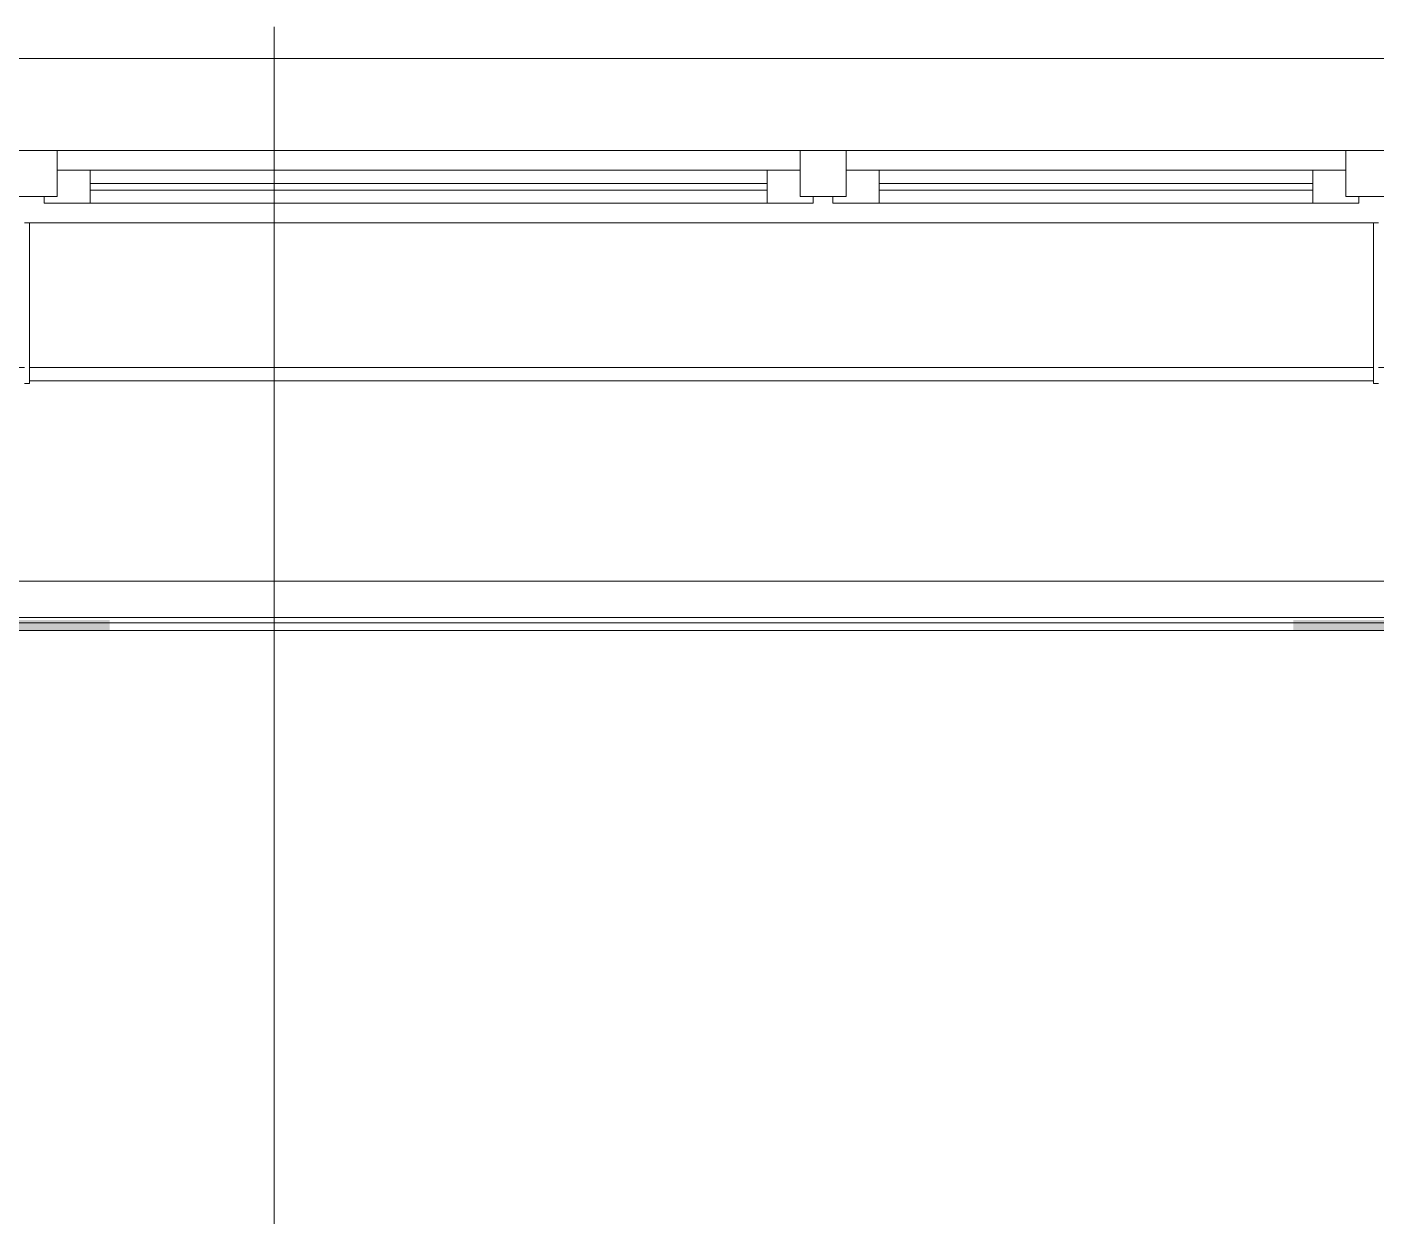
# Model space of a CAD drawing. Header units: millimetres. Extents: x -213547 to 415037, y -3642 to 106956.
# Drawn here: x 51849 to 53901, y 104776 to 106584 of the extents above; entities that cross this region are included whole.
import ezdxf

# ---------------------------------------------------------------- set-up
doc = ezdxf.new("R2010")
doc.units = ezdxf.units.MM
doc.layers.add('A-AREA-PATT-1', color=7, linetype='Continuous', lineweight=5, true_color=0xa5bae0, transparency=1)
for name, color, linetype, lineweight in [('A-GLAZ', 7, 'Continuous', 9), ('A-GLAZ-1', 7, 'Continuous', 5), ('A-WALL', 7, 'Continuous', 5), ('I-WALL', 7, 'Continuous', 5), ('Оси', 7, 'Continuous', 9)]:
    doc.layers.add(name, color=color, linetype=linetype, lineweight=lineweight)
doc.layers.add('A-WALL-FNSH-1', color=9, linetype='Continuous', lineweight=5, true_color=0x808080)

# ---------------------------------------------------------------- blocks, each defined once
blk = doc.blocks.new('120_Окно_СКБ_2Ст - 120_Окно_СКБ_2Ст 2100х2400 _мал створка справа_-19092174-Объем проектирования 1 этажа')
at = {"layer": 'A-GLAZ'}
for p, q in [((-1050, -75), (-1050, -5)), ((-1050, -5), (-980, -5)), ((-980, -5), (-980, -75)), ((150, -75), (150, -5)), ((150, -5), (220, -5)), ((220, -5), (220, -75)), ((980, -75), (980, -5)), ((980, -5), (1050, -5)), ((1050, -5), (1050, -75)), ((150, -35), (-980, -35)), ((-980, -35), (-980, -75)), ((-930, -85), (-930, -35)), ((100, -85), (100, -35)), ((150, -75), (150, -35)), ((980, -35), (220, -35)), ((220, -35), (220, -75)), ((270, -85), (270, -35)), ((930, -85), (930, -35)), ((980, -75), (980, -35)), ((-980, -75), (-1050, -75)), ((-980, -75), (-1000, -75)), ((-1000, -75), (-1000, -85)), ((220, -75), (150, -75)), ((170, -75), (150, -75)), ((170, -85), (170, -75)), ((220, -75), (200, -75)), ((200, -75), (200, -85)), ((1050, -75), (980, -75)), ((1000, -75), (980, -75)), ((1000, -85), (1000, -75)), ((-1000, -85), (170, -85)), ((170, -85), (-1000, -85)), ((200, -85), (1000, -85)), ((1000, -85), (200, -85))]:
    blk.add_line(p, q, dxfattribs=at)
at = {"layer": 'A-GLAZ-1'}
for p, q in [((1050, -5), (-1050, -5)), ((-930, -55), (100, -55)), ((270, -55), (930, -55)), ((-1050, -75), (-1000, -75)), ((100, -65), (-930, -65)), ((170, -75), (200, -75)), ((930, -65), (270, -65)), ((1000, -75), (1050, -75))]:
    blk.add_line(p, q, dxfattribs=at)
blk = doc.blocks.new('Зашивка приборов отопления7 - Зашивка приборов отопления-33277170-Объем проектирования 1 этажа')
at = {"layer": 'A-WALL'}
for p, q in [((51780, 26880), (51760, 26880)), ((53832, 26880), (51788, 26880)), ((53860, 26880), (53840, 26880)), ((51628, 26555), (54132, 26555)), ((54132, 26555), (51628, 26555)), ((51619.5, 26537.5), (51619.5, 26480)), ((51619.5, 26480), (54132, 26480))]:
    blk.add_line(p, q, dxfattribs=at)
blk = doc.blocks.new('1floor')
at = {"layer": 'A-AREA-PATT-1'}
h = blk.add_hatch(color=256, dxfattribs=at)
h.paths.add_polyline_path([(54210, 20744), (57906, 20745.9), (57906, 24726), (57326, 24728), (57326, 25550), (57322, 25548.3), (57322, 24722), (57902, 24722), (57902, 20748), (51628, 20748), (51628, 23742), (55878, 23742), (55878, 23998), (51628, 23997.9), (51628, 23994), (55874, 23992), (55872.7, 23746), (51624, 23746), (51626.3, 20744), (53573, 20744)])
h.paths.add_polyline_path([(54190, 22722), (54738, 22723.5), (54738, 23278), (54182, 23278), (54182, 22722), (54186, 22722)])
h.paths.add_polyline_path([(54729.9, 22726), (54186, 22726.9), (54186, 23274), (54734, 23271.7), (54734, 22726), (54730, 22726)])
h.paths.add_polyline_path([(51610, 23994), (51620, 23994), (51620, 24970), (51628, 24970), (51628, 25550), (51610, 25550), (51610, 24372.3)])
h.paths.add_polyline_path([(51500, 25550), (51600, 25550), (51600, 25575), (51500, 25575)])
h.paths.add_polyline_path([(56836.9, 26472), (57326, 26472), (57326, 26476), (56836, 26476), (56834.8, 26496), (56630.6, 26496), (56630.6, 26480), (56832, 26480), (56832, 26472), (56836, 26472)])
h.paths.add_polyline_path([(54193.1, 26472), (54788, 26472), (54785.7, 26480), (54784, 26480), (54781.8, 26476), (54136, 26476), (54136, 26496), (53710, 26496), (53710, 26480), (54132, 26480), (54132, 26472), (54160, 26472)])
h.paths.add_polyline_path([(51500, 26475), (51600, 26475), (51600, 26496), (51500, 26496), (51500, 26480)])
h.paths.add_polyline_path([(51803.9, 26480), (51910, 26480), (51910, 26496), (51608, 26496), (51610, 26492), (51619.5, 26491.3), (51620, 26480), (51628, 26480)])
at = {"layer": 'A-WALL'}
for p, q in [((51760, 27350), (53860, 27350)), ((53832, 27100), (51788, 27100))]:
    blk.add_line(p, q, dxfattribs=at)
at = {"layer": 'A-WALL-FNSH-1'}
for p, q in [((51788, 27100), (51780, 27100)), ((51788, 26856), (51788, 27100)), ((53840, 27100), (53832, 27100)), ((53832, 27100), (53832, 26856)), ((51780, 26856), (51788, 26856)), ((53832, 26856), (53840, 26856))]:
    blk.add_line(p, q, dxfattribs=at)
at = {"layer": 'I-WALL'}
for p, q in [((51788, 27100), (53832, 27100)), ((53832, 26880), (51788, 26880)), ((53832, 26860), (51788, 26860)), ((54132, 26492), (51608, 26492)), ((51628, 26500), (54132, 26500))]:
    blk.add_line(p, q, dxfattribs=at)
at = {"layer": 'Оси'}
blk.add_line((52160, 22398.1), (52160, 27398.1), dxfattribs=at)
at = {"layer": 'A-GLAZ', "color": 3}
blk.add_blockref('120_Окно_СКБ_2Ст - 120_Окно_СКБ_2Ст 2100х2400 _мал створка справа_-19092174-Объем проектирования 1 этажа', (52810, 27215), dxfattribs=at)
at = {"layer": 'A-WALL'}
blk.add_blockref('Зашивка приборов отопления7 - Зашивка приборов отопления-33277170-Объем проектирования 1 этажа', (0, 0), dxfattribs=at)

msp = doc.modelspace()

# ---------------------------------------------------------------- block references
msp.add_blockref('1floor', (64.7, 79186.1))

doc.saveas('drawing.dxf')
